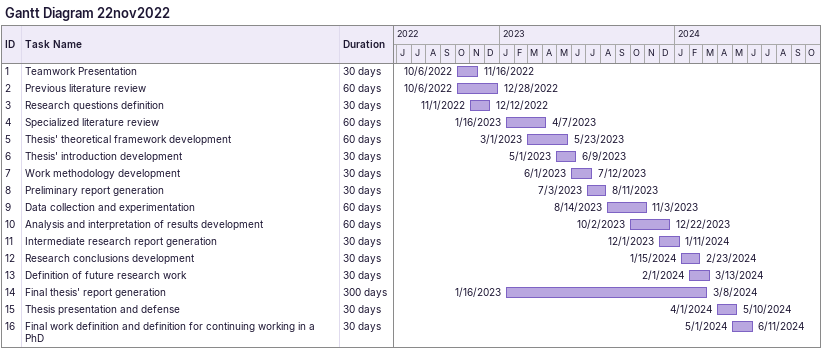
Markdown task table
Gantt Diagram 22nov2022

| ID | Task | Duration | Start | Finish |
|---|---|---|---|---|
| 1 | Teamwork Presentation | 30d | 2022-10-06 | 2022-11-16 |
| 2 | Previous literature review | 60d | 2022-10-06 | 2022-12-28 |
| 3 | Research questions definition | 30d | 2022-11-01 | 2022-12-12 |
| 4 | Specialized literature review | 60d | 2023-01-16 | 2023-04-07 |
| 5 | Thesis' theoretical framework development | 60d | 2023-03-01 | 2023-05-23 |
| 6 | Thesis' introduction development | 30d | 2023-05-01 | 2023-06-09 |
| 7 | Work methodology development | 30d | 2023-06-01 | 2023-07-12 |
| 8 | Preliminary report generation | 30d | 2023-07-03 | 2023-08-11 |
| 9 | Data collection and experimentation | 60d | 2023-08-14 | 2023-11-03 |
| 10 | Analysis and interpretation of results development | 60d | 2023-10-02 | 2023-12-22 |
| 11 | Intermediate research report generation | 30d | 2023-12-01 | 2024-01-11 |
| 12 | Research conclusions development | 30d | 2024-01-15 | 2024-02-23 |
| 13 | Definition of future research work | 30d | 2024-02-01 | 2024-03-13 |
| 14 | Final thesis' report generation | 300d | 2023-01-16 | 2024-03-08 |
| 15 | Thesis presentation and defense | 30d | 2024-04-01 | 2024-05-10 |
| 16 | Final work definition and definition for continuing working in a PhD | 30d | 2024-05-01 | 2024-06-11 |
